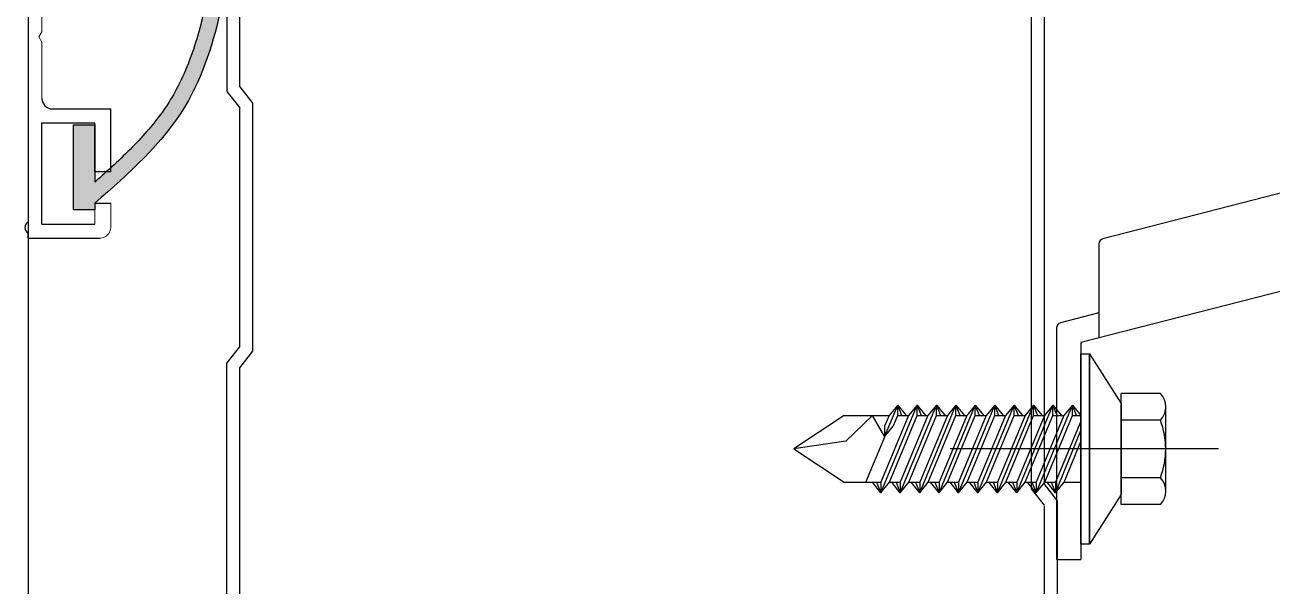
# Model space of a CAD drawing. Header units: millimetres. Extents: x 1448 to 104164, y -19509 to -89.
# Drawn here: x 43469.2 to 43587, y -931.6 to -878.5 of the extents above; entities that cross this region are included whole.
import ezdxf

# ---------------------------------------------------------------- set-up
doc = ezdxf.new("R2010")
doc.units = ezdxf.units.MM
doc.header["$LTSCALE"] = 60
doc.header["$MEASUREMENT"] = 0
doc.layers.get('0').update_dxf_attribs({"linetype": 'CONTINUOUS'})
for name, color, linetype in [('8', 8, 'CONTINUOUS'), ('BOLT', 8, 'CONTINUOUS'), ('cen', 14, 'CONTINUOUS'), ('DIM', 7, 'CONTINUOUS'), ('HAT', 8, 'CONTINUOUS')]:
    doc.layers.add(name, color=color, linetype=linetype)

msp = doc.modelspace()

# ---------------------------------------------------------------- hatches: boundary and pattern name
at = {"layer": '8'}
h = msp.add_hatch(color=8, dxfattribs=at)
h.dxf.hatch_style = 1
edge = h.paths.add_edge_path()
edge.add_line((43492.21676781043, -840.2255453582429), (43492.21676781043, -839.2255453582429))
edge.add_line((43492.21676781043, -839.2255453582429), (43489.69757203772, -839.2255453582429))
edge.add_spline(control_points=[(43489.69757203772, -839.2255453582429), (43489.2142798008, -837.3848329450511), (43487.22111421838, -834.223276872518), (43478.95962651088, -834.1294211301529), (43470.06770552709, -845.1973017829978), (43482.93524738416, -859.3536388057792), (43477.27670173362, -863.9743188585662)], knot_values=[1.802775637715783, 1.802775637715783, 1.802775637715783, 1.802775637715783, 7.762171379778714, 14.76978594078546, 22.12150160447405, 45.3976733659044, 45.3976733659044, 45.3976733659044, 45.3976733659044], degree=3, periodic=0)
edge.add_spline(control_points=[(43477.27670173362, -863.9743188585662), (43476.83843858555, -864.332197700026), (43476.30757015958, -864.6532582792961), (43475.77670173362, -864.9743188585662)], knot_values=[0, 0, 0, 0, 1.802775637731995, 1.802775637731995, 1.802775637731995, 1.802775637731995], degree=3, periodic=0)
edge.add_line((43475.77670173362, -864.9743188585662), (43475.77670173362, -862.9743188585662))
edge.add_line((43475.77670173362, -862.9743188585662), (43473.77670173362, -862.9743188585662))
edge.add_line((43473.77670173362, -862.9743188585662), (43473.77670173362, -870.9743188585662))
edge.add_line((43473.77670173362, -870.9743188585662), (43475.77670173362, -870.9743188585662))
edge.add_line((43475.77670173362, -870.9743188585662), (43475.77670173362, -866.9743188585662))
edge.add_spline(control_points=[(43475.77670173362, -866.9743188585662), (43476.74643882379, -866.1408258232796), (43476.94714465752, -866.0195333588445), (43477.45765250936, -865.6986477788114), (43477.77144573643, -865.4911076653325), (43478.25438591852, -865.1166474151933), (43478.42624090626, -864.9705830964767), (43478.74648731961, -864.6689796115779), (43478.89712682381, -864.5119699801826), (43479.31933019325, -864.0238540920936), (43479.56089375928, -863.675467118951), (43480.09080484524, -862.7116820070469), (43480.30652521565, -862.0715649541044), (43480.55026020869, -860.773628242644), (43480.5805401431, -860.1154924671673), (43480.51618255689, -858.7955775860273), (43480.42164479956, -858.1326790678822), (43480.01127751186, -856.1161958466791), (43479.56887820378, -854.7462811659598), (43478.59547752157, -851.9796702082776), (43478.06282864526, -850.583999246689), (43477.12704318776, -847.8397624235176), (43476.72505808636, -846.4915112595581), (43476.30735039726, -844.2482844072902), (43476.22396056369, -843.3226185407066), (43476.2932883726, -841.9614945988678), (43476.36266008034, -841.4817112054252), (43476.60030775532, -840.5597375373864), (43476.76998597398, -840.1099692958915), (43477.46665401026, -838.7249794940972), (43478.17693111315, -837.8763759474778), (43479.46305891886, -836.9336490671658), (43479.9156864883, -836.6768814961933), (43480.88990095272, -836.2752513702535), (43481.42109735325, -836.1262284930372), (43482.73080015197, -835.9041200432503), (43483.52195647373, -835.8876377608203), (43484.76832033708, -836.0412867743098), (43485.2558472307, -836.161741026076), (43486.08248592928, -836.4827053177678), (43486.41412115112, -836.6779432411813), (43486.99505093708, -837.1511093157851), (43487.24382841602, -837.4293776008808), (43487.68543268755, -838.0954262952828), (43487.87689486161, -838.4839792776429), (43488.19813425108, -839.3743489387953), (43488.32731777444, -839.8755133863115), (43488.62709674254, -841.5627762604081), (43488.68942271188, -842.9025756198489), (43488.6255512388, -845.7842488850974), (43488.5016959013, -847.3259630020284), (43488.24070253238, -850.0809257592582), (43488.11358308807, -851.2875549871051), (43487.89291349068, -853.7083145308816), (43487.80512499079, -854.9060586880469), (43487.66540882751, -857.2227687950754), (43487.61308361604, -858.3439923155629), (43487.48407831803, -861.6154656115496), (43487.43519170597, -863.6732429120266), (43487.29412898436, -867.3529341112398), (43487.20953762546, -868.9940751421773), (43486.96417032197, -871.7959204282188), (43486.83111152067, -872.9636382054114), (43486.51993706837, -875.0242881293916), (43486.36091912552, -875.9147006313824), (43485.98036011323, -877.7145104784095), (43485.75909158602, -878.6204886216246), (43484.98461087808, -881.3086035292172), (43484.31981649264, -883.0601432326757), (43483.1096310617, -885.3144100497984), (43482.71759048119, -885.9501797373914), (43481.8557042928, -887.1863186884248), (43481.38838651791, -887.7850026305341), (43479.89545348301, -889.5382143225097), (43478.77835194781, -890.6496126319789), (43477.49024596825, -891.8405884358608), (43477.38371105507, -891.938461713823), (43477.27670173362, -892.0362175482833)], knot_values=[0, 0, 0, 0, 0.6570504809672653, 0.6570504809672653, 1.646097762996907, 1.646097762996907, 2.207426477176353, 2.207426477176353, 2.7687551913558, 2.7687551913558, 3.891412619714694, 3.891412619714694, 5.741228497107539, 5.741228497107539, 7.591044374500384, 7.591044374500384, 9.440860251893229, 9.440860251893229, 13.18248339340925, 13.18248339340925, 16.92410653492527, 16.92410653492527, 20.66572967644129, 20.66572967644129, 23.53949724482702, 23.53949724482702, 25.24343973426191, 25.24343973426191, 26.94738222369681, 26.94738222369681, 30.75015759862892, 30.75015759862892, 32.58340936956902, 32.58340936956902, 34.41666114050911, 34.41666114050911, 36.99480357953792, 36.99480357953792, 38.87082841491595, 38.87082841491595, 40.74685325029397, 40.74685325029397, 42.622878085672, 42.622878085672, 44.49890292105002, 44.49890292105002, 46.37492775642805, 46.37492775642805, 50.27423818874973, 50.27423818874973, 54.1735486210714, 54.1735486210714, 57.16678077045568, 57.16678077045568, 60.29172726954477, 60.29172726954477, 63.41667376863385, 63.41667376863385, 69.66656676681201, 69.66656676681201, 74.98539299803426, 74.98539299803426, 78.82808734408306, 78.82808734408306, 81.72379373911878, 81.72379373911878, 84.61950013415449, 84.61950013415449, 90.41091292422593, 90.41091292422593, 92.85017126351599, 92.85017126351599, 95.28942960280605, 95.28942960280605, 100.1679462813862, 100.1679462813862, 100.6054776744148, 100.6054776744148, 100.6054776744148, 100.6054776744148], degree=3, periodic=0)
edge.add_line((43477.27670173362, -892.0362175482833), (43477.27670173362, -892.3743188570761))
edge.add_line((43477.27670173362, -892.3743188570761), (43476.90430648639, -892.3743188570761))
edge.add_spline(control_points=[(43476.90430648639, -892.3743188570761), (43476.53283946231, -892.7096202898347), (43476.15637013331, -893.0439593161964), (43475.77670173362, -893.3786042373204)], knot_values=[101.1105262761424, 101.1105262761424, 101.1105262761424, 101.1105262761424, 102.6147864747465, 102.6147864747465, 102.6147864747465, 102.6147864747465], degree=3, periodic=0)
edge.add_line((43475.77670173362, -893.3786042373204), (43475.77670173362, -887.9743188585662))
edge.add_line((43475.77670173362, -887.9743188585662), (43473.77670173362, -887.9743188585662))
edge.add_line((43473.77670173362, -887.9743188585662), (43473.77670173362, -895.9743188585662))
edge.add_line((43473.77670173362, -895.9743188585662), (43475.77670173362, -895.9743188585662))
edge.add_line((43475.77670173362, -895.9743188585662), (43475.77670173362, -895.3743188570761))
edge.add_spline(control_points=[(43475.77670173362, -895.3743188570761), (43478.97382203504, -892.5747445415282), (43484.71110396847, -887.5508650432848), (43487.04991462841, -880.0121257010424), (43487.70534543708, -876.8015615459108), (43487.70925113573, -876.7823678630912)], knot_values=[81.36806896506658, 81.36806896506658, 81.36806896506658, 81.36806896506658, 93.89735425075293, 103.8520655851799, 103.9119510143175, 103.9119510143175, 103.9119510143175, 103.9119510143175], degree=3, periodic=0)
edge.add_spline(control_points=[(43487.70925113573, -876.7823678630912), (43489.27357786908, -869.0948312993669), (43488.52850568309, -860.8882396075451), (43489.84241843983, -849.2455140057527), (43489.9888978751, -847.4255453574979)], knot_values=[52.84870220721899, 52.84870220721899, 52.84870220721899, 52.84870220721899, 76.83427518401007, 81.36806896506658, 81.36806896506658, 81.36806896506658, 81.36806896506658], degree=3, periodic=0)
edge.add_line((43489.9888978751, -847.4255453574979), (43492.21676781043, -847.4255453574979))
edge.add_line((43492.21676781043, -847.4255453574979), (43492.21676781043, -846.4255453574979))
edge.add_line((43492.21676781043, -846.4255453574979), (43490.06265443578, -846.4255453574979))
edge.add_spline(control_points=[(43490.06265443578, -846.4255453574979), (43490.20980582401, -844.2064360979521), (43490.23079258218, -842.06679193336), (43489.91283907011, -840.2255453582429)], knot_values=[46.43999965532461, 46.43999965532461, 46.43999965532461, 46.43999965532461, 52.01511252839616, 52.01511252839616, 52.01511252839616, 52.01511252839616], degree=3, periodic=0)
edge.add_line((43489.91283907011, -840.2255453582429), (43492.21676781043, -840.2255453582429))

# ---------------------------------------------------------------- linework, layer by layer
at = {"color": 4, "linetype": 'Continuous'}
for p, q in [((43488.256094888, -822.1087401605137, 18.96996953336518), (43488.256094888, -884.8209700009711, 18.96996953336518)), ((43489.48324488863, -884.3965295351036, 18.96996953336518), (43489.48324488863, -823.3358901611455, 18.96996953336518)), ((43564.25184488311, -922.3656262627728, 18.96996953336518), (43564.25184488311, -853.7141816264875, 18.96996953336518)), ((43565.47899488374, -921.9411857894547, 18.96996953336518), (43565.47899488374, -854.1386220998056, 18.96996953336518)), ((43489.48324488863, -884.3965295351036, 18.96996953336518), (43490.71039488926, -885.9582885003574, 18.96996953336518)), ((43488.256094888, -884.8209700009711, 18.96996953336518), (43489.48324488863, -886.3827289662249, 18.96996953336518)), ((43489.48324488863, -908.9395295328386, 18.96996953336518), (43489.48324488863, -886.3827289662249, 18.96996953336518)), ((43490.71039488926, -909.3639700061567, 18.96996953336518), (43490.71039488926, -885.9582885003574, 18.96996953336518)), ((43488.256094888, -1009.782505499471, 18.96996953336518), (43488.256094888, -910.5012884980924, 18.96996953336518)), ((43489.48324488863, -1009.358065026153, 18.96996953336518), (43489.48324488863, -910.9257289714105, 18.96996953336518)), ((43566.70614488437, -977.5383986256011, 18.96996953336518), (43566.70614488437, -923.5029447547086, 18.96996953336518)), ((43565.47899488374, -977.1139581597336, 18.96996953336518), (43565.47899488374, -923.9788810632117, 18.96996953336518))]:
    msp.add_line(p, q, dxfattribs=at)
for p, q in [((43635.54040190592, -882.1942473522313, 18.96996953336518), (43570.99933198854, -898.7328965238221, 18.96996953336518)), ((43646.62344682976, -888.645007642258, 18.96996953336518), (43568.92344682678, -908.5556326455362, 18.96996953336518)), ((43570.62344682976, -905.7456945053227, 18.96996953336518), (43566.99933198854, -906.6743739343174, 18.96996953336518))]:
    msp.add_line(p, q)
at = {"color": 7}
for p, q in [((43570.62344682976, -899.2172471231706, 18.96996953336518), (43570.62344682976, -908.1200076437481, 18.96996953336518)), ((43566.62344682976, -907.1587245336659, 18.96996953336518), (43566.62344682976, -929.0450076407678, 18.96996953336518)), ((43568.92344682678, -908.5556326455362, 18.96996953336518), (43568.92344682678, -929.0450076407678, 18.96996953336518))]:
    msp.add_line(p, q, dxfattribs=at)
at = {"color": 4}
for p, q in [((43488.256094888, -910.5012884980924, 18.96996953336518), (43489.48324488863, -908.9395295328386, 18.96996953336518)), ((43489.48324488863, -910.9257289714105, 18.96996953336518), (43490.71039488926, -909.3639700061567, 18.96996953336518)), ((43566.70614488437, -923.5029447547086, 18.96996953336518), (43565.47899488374, -921.9411857894547, 18.96996953336518)), ((43565.47899488374, -923.9273852205761, 18.96996953336518), (43564.25184488311, -922.3656262627728, 18.96996953336518))]:
    msp.add_line(p, q, dxfattribs=at)
for centre in [(43571.12344682976, -899.2172471231706, 18.96996953336518), (43567.12344682976, -907.1587245336659, 18.96996953336518)]:
    msp.add_arc(centre, 0.5, 104.3727786089692, 180)
at = {"layer": '8'}
for p, q in [((43469.47670172915, -862.2323389596813, 18.96996953817452), (43469.47670172915, -897.1162987596863, 18.96996953817452)), ((43471.77670173362, -886.4743188604289, 18.96996953817452), (43477.27670173362, -886.4743188604289, 18.96996953817452)), ((43477.27670173362, -892.3743188589388, 18.96996953817452), (43477.27670173362, -886.4743188604289, 18.96996953817452)), ((43470.77670173362, -887.7743188611739, 18.96996953817452), (43475.77670173362, -887.7743188611739, 18.96996953817452)), ((43470.77670173362, -897.3743188589388, 18.96996953817452), (43470.77670173362, -887.7743188611739, 18.96996953817452)), ((43473.77670173362, -895.9743188604289, 18.96996953817452), (43473.77670173362, -887.9743188604289, 18.96996953817452)), ((43473.77670173362, -887.9743188604289, 18.96996953817452), (43475.77670173362, -887.9743188604289, 18.96996953817452)), ((43475.77670173362, -892.3743188589388, 18.96996953817452), (43475.77670173362, -887.7743188611739, 18.96996953817452)), ((43475.77670173362, -887.9743188604289, 18.96996953817452), (43475.77670173362, -893.378604239183, 18.96996953817452)), ((43475.77670173362, -892.3743188589388, 18.96996953817452), (43477.27670173362, -892.3743188589388, 18.96996953817452)), ((43473.77670173362, -895.9743188604289, 18.96996953817452), (43475.77670173362, -895.9743188604289, 18.96996953817452)), ((43475.77670173362, -895.3743188589388, 18.96996953817452), (43477.27670173362, -895.3743188589388, 18.96996953817452)), ((43475.77670173362, -895.3743188589388, 18.96996953817452), (43475.77670173362, -895.9743188604289, 18.96996953817452)), ((43470.77670173362, -897.3743188589388, 18.96996953817452), (43475.77670173362, -897.3743188589388, 18.96996953817452)), ((43469.47670172915, -898.6743188596838, 18.96996953817452), (43469.47670172915, -898.2343188583427, 18.96996953817452)), ((43469.47670172915, -898.6743188596838, 18.96996953817452), (43476.27670173362, -898.6743188596838, 18.96996953817452))]:
    msp.add_line(p, q, dxfattribs=at)
at = {"layer": '8', "lineweight": 13}
for p, q in [((43470.77670173362, -879.1743188596838, 18.96996953817452), (43470.77670173362, -873.8743188589388, 18.96996953817452)), ((43470.47670172915, -879.6743188596838, 18.96996953817452), (43470.77670173362, -879.1743188596838, 18.96996953817452)), ((43470.77670173362, -880.1743188596838, 18.96996953817452), (43470.47670172915, -879.6743188596838, 18.96996953817452)), ((43470.77670173362, -885.4743188604289, 18.96996953817452), (43470.77670173362, -880.1743188596838, 18.96996953817452)), ((43475.77670173362, -895.3743188589388, 18.96996953817452), (43475.77670173362, -897.3743188589388, 18.96996953817452)), ((43477.27670173362, -895.3743188589388, 18.96996953817452), (43477.27670173362, -897.6743188596838, 18.96996953817452))]:
    msp.add_line(p, q, dxfattribs=at)
at = {"layer": '8'}
for centre, radius, start, end in [((43471.77670173362, -885.4743188604289, 18.96996953817452), 1, 180, 270), ((43469.84752212479, -897.6753088108771, 18.96996953817452), 0.6708203932501403, 123.5583831153846, 236.4416168846154)]:
    msp.add_arc(centre, radius, start, end, dxfattribs=at)
at = {"layer": '8', "lineweight": 13}
msp.add_arc((43476.27670173362, -897.6743188596838, 18.96996953817452), 1, 270, 0, dxfattribs=at)
at = {"layer": '8'}
msp.add_spline([(43475.77670173362, -864.9743188604289, 18.96996953817452), (43477.27670173362, -863.9743188604289, 18.96996953817452), (43474.98838602766, -840.8109041064554, 18.96996953817452), (43479.68204018488, -835.1525179467671, 18.96996953817452), (43486.68963018074, -835.1339656248265, 18.96996953817452), (43489.47670172915, -852.860420568245, 18.96996953817452), (43487.69749301687, -876.8399636469358, 18.96996953817452), (43484.31080120816, -886.2008715293878, 18.96996953817452), (43475.77670173362, -895.3743188589388, 18.96996953817452)], degree=3, dxfattribs=at)
msp.add_open_spline([(43475.77670173362, -866.9743188604289, 18.96996953817452), (43476.74643882379, -866.1408258251422, 18.96996953817452), (43476.94714465752, -866.0195333607071, 18.96996953817452), (43477.45765250936, -865.698647780674, 18.96996953817452), (43477.77144573643, -865.4911076671951, 18.96996953817452), (43478.25438591852, -865.1166474170559, 18.96996953817452), (43478.42624090626, -864.9705830983394, 18.96996953817452), (43478.74648731961, -864.6689796134406, 18.96996953817452), (43478.89712682381, -864.5119699820452, 18.96996953817452), (43479.31933019325, -864.0238540939563, 18.96996953817452), (43479.56089375928, -863.6754671208137, 18.96996953817452), (43480.09080484524, -862.7116820089095, 18.96996953817452), (43480.30652521565, -862.071564955967, 18.96996953817452), (43480.55026020869, -860.7736282445067, 18.96996953817452), (43480.5805401431, -860.11549246903, 18.96996953817452), (43480.51618255689, -858.79557758789, 18.96996953817452), (43480.42164479956, -858.1326790697449, 18.96996953817452), (43480.01127751186, -856.1161958485418, 18.96996953817452), (43479.56887820378, -854.7462811678224, 18.96996953817452), (43478.59547752157, -851.9796702101403, 18.96996953817452), (43478.06282864526, -850.5839992485517, 18.96996953817452), (43477.12704318776, -847.8397624253803, 18.96996953817452), (43476.72505808636, -846.4915112614208, 18.96996953817452), (43476.30735039726, -844.2482844091528, 18.96996953817452), (43476.22396056369, -843.3226185425692, 18.96996953817452), (43476.2932883726, -841.9614946007305, 18.96996953817452), (43476.36266008034, -841.4817112072878, 18.96996953817452), (43476.60030775532, -840.559737539249, 18.96996953817452), (43476.76998597398, -840.1099692977541, 18.96996953817452), (43477.46665401026, -838.7249794959598, 18.96996953817452), (43478.17693111315, -837.8763759493404, 18.96996953817452), (43479.46305891886, -836.9336490690284, 18.96996953817452), (43479.9156864883, -836.676881498056, 18.96996953817452), (43480.88990095272, -836.2752513721161, 18.96996953817452), (43481.42109735325, -836.1262284948998, 18.96996953817452), (43482.73080015197, -835.9041200451129, 18.96996953817452), (43483.52195647373, -835.887637762683, 18.96996953817452), (43484.76832033708, -836.0412867761725, 18.96996953817452), (43485.2558472307, -836.1617410279387, 18.96996953817452), (43486.08248592928, -836.4827053196304, 18.96996953817452), (43486.41412115112, -836.677943243044, 18.96996953817452), (43486.99505093708, -837.1511093176478, 18.96996953817452), (43487.24382841602, -837.4293776027434, 18.96996953817452), (43487.68543268755, -838.0954262971454, 18.96996953817452), (43487.87689486161, -838.4839792795055, 18.96996953817452), (43488.19813425108, -839.3743489406579, 18.96996953817452), (43488.32731777444, -839.8755133881741, 18.96996953817452), (43488.62709674254, -841.5627762622707, 18.96996953817452), (43488.68942271188, -842.9025756217115, 18.96996953817452), (43488.6255512388, -845.7842488869601, 18.96996953817452), (43488.5016959013, -847.325963003891, 18.96996953817452), (43488.24070253238, -850.0809257611209, 18.96996953817452), (43488.11358308807, -851.2875549889677, 18.96996953817452), (43487.89291349068, -853.7083145327442, 18.96996953817452), (43487.80512499079, -854.9060586899095, 18.96996953817452), (43487.66540882751, -857.222768796938, 18.96996953817452), (43487.61308361604, -858.3439923174255, 18.96996953817452), (43487.48407831803, -861.6154656134122, 18.96996953817452), (43487.43519170597, -863.6732429138892, 18.96996953817452), (43487.29412898436, -867.3529341131025, 18.96996953817452), (43487.20953762546, -868.9940751440399, 18.96996953817452), (43486.96417032197, -871.7959204300814, 18.96996953817452), (43486.83111152067, -872.963638207274, 18.96996953817452), (43486.51993706837, -875.0242881312543, 18.96996953817452), (43486.36091912552, -875.914700633245, 18.96996953817452), (43485.98036011323, -877.7145104802721, 18.96996953817452), (43485.75909158602, -878.6204886234873, 18.96996953817452), (43484.98461087808, -881.3086035310798, 18.96996953817452), (43484.31981649264, -883.0601432345384, 18.96996953817452), (43483.1096310617, -885.3144100516611, 18.96996953817452), (43482.71759048119, -885.950179739254, 18.96996953817452), (43481.8557042928, -887.1863186902874, 18.96996953817452), (43481.38838651791, -887.7850026323968, 18.96996953817452), (43479.89545348301, -889.5382143243723, 18.96996953817452), (43478.77835194781, -890.6496126338416, 18.96996953817452), (43477.00338004544, -892.290742038148, 18.96996953817452), (43476.39427301302, -892.8342684641057, 18.96996953817452), (43475.77670173362, -893.378604239183, 18.96996953817452)], degree=3, knots=[0, 0, 0, 0, 0.6570504809672653, 0.6570504809672653, 1.646097762996907, 1.646097762996907, 2.207426477176353, 2.207426477176353, 2.7687551913558, 2.7687551913558, 3.891412619714694, 3.891412619714694, 5.741228497107539, 5.741228497107539, 7.591044374500384, 7.591044374500384, 9.440860251893229, 9.440860251893229, 13.18248339340925, 13.18248339340925, 16.92410653492527, 16.92410653492527, 20.66572967644129, 20.66572967644129, 23.53949724482702, 23.53949724482702, 25.24343973426191, 25.24343973426191, 26.94738222369681, 26.94738222369681, 30.75015759862892, 30.75015759862892, 32.58340936956902, 32.58340936956902, 34.41666114050911, 34.41666114050911, 36.99480357953792, 36.99480357953792, 38.87082841491595, 38.87082841491595, 40.74685325029397, 40.74685325029397, 42.622878085672, 42.622878085672, 44.49890292105002, 44.49890292105002, 46.37492775642805, 46.37492775642805, 50.27423818874973, 50.27423818874973, 54.1735486210714, 54.1735486210714, 57.16678077045568, 57.16678077045568, 60.29172726954477, 60.29172726954477, 63.41667376863385, 63.41667376863385, 69.66656676681201, 69.66656676681201, 74.98539299803426, 74.98539299803426, 78.82808734408306, 78.82808734408306, 81.72379373911878, 81.72379373911878, 84.61950013415449, 84.61950013415449, 90.41091292422593, 90.41091292422593, 92.85017126351599, 92.85017126351599, 95.28942960280605, 95.28942960280605, 100.1679462813862, 100.1679462813862, 102.6147864747465, 102.6147864747465, 102.6147864747465, 102.6147864747465], dxfattribs=at)
at = {"layer": 'BOLT'}
for p, q in [((43568.92344682678, -927.6025601348765, 18.96996953336518), (43568.92344682678, -909.6025601348765, 18.96996953336518)), ((43568.92344682678, -909.6025601348765, 18.96996953336518), (43569.7234468238, -909.6025601348765, 18.96996953336518)), ((43569.7234468238, -909.6025601348765, 18.96996953336518), (43569.7234468238, -927.6025601348765, 18.96996953336518)), ((43569.7234468238, -927.6025601348765, 18.96996953336518), (43569.7234468238, -909.6025601348765, 18.96996953336518)), ((43569.7234468238, -909.6025601348765, 18.96996953336518), (43572.7234468238, -914.3025601304062, 18.96996953336518)), ((43572.7234468238, -923.8525601348765, 18.96996953336518), (43572.7234468238, -913.3525601348765, 18.96996953336518)), ((43576.42344682678, -913.3525601348765, 18.96996953336518), (43572.7234468238, -913.3525601348765, 18.96996953336518)), ((43551.61099316194, -914.452560128916, 18.96996953336518), (43550.80689295396, -915.452560128916, 18.96996953336518)), ((43551.61099316194, -915.452560128916, 18.96996953336518), (43551.61099316194, -914.452560128916, 18.96996953336518)), ((43552.01304326221, -915.452560128916, 18.96996953336518), (43551.61099316194, -914.452560128916, 18.96996953336518)), ((43551.61099316194, -914.452560128916, 18.96996953336518), (43552.41509336993, -915.452560128916, 18.96996953336518)), ((43553.44399315878, -914.452560128916, 18.96996953336518), (43552.63989295825, -915.452560128916, 18.96996953336518)), ((43553.44399315878, -915.452560128916, 18.96996953336518), (43553.44399315878, -914.452560128916, 18.96996953336518)), ((43553.8460432665, -915.452560128916, 18.96996953336518), (43553.44399315878, -914.452560128916, 18.96996953336518)), ((43553.44399315878, -914.452560128916, 18.96996953336518), (43554.24809336677, -915.452560128916, 18.96996953336518)), ((43555.27699316308, -914.452560128916, 18.96996953336518), (43554.47289295509, -915.452560128916, 18.96996953336518)), ((43555.67904326334, -915.452560128916, 18.96996953336518), (43555.27699316308, -914.452560128916, 18.96996953336518)), ((43555.27699316308, -914.452560128916, 18.96996953336518), (43556.08109337106, -915.452560128916, 18.96996953336518)), ((43555.27699316308, -915.452560128916, 18.96996953336518), (43555.27699316308, -914.452560128916, 18.96996953336518)), ((43557.10999315992, -914.452560128916, 18.96996953336518), (43556.30589295193, -915.452560128916, 18.96996953336518)), ((43557.10999315992, -915.452560128916, 18.96996953336518), (43557.10999315992, -914.452560128916, 18.96996953336518)), ((43557.51204326763, -915.452560128916, 18.96996953336518), (43557.10999315992, -914.452560128916, 18.96996953336518)), ((43557.10999315992, -914.452560128916, 18.96996953336518), (43557.9140933679, -915.452560128916, 18.96996953336518)), ((43558.94299316421, -914.452560128916, 18.96996953336518), (43558.13889295622, -915.452560128916, 18.96996953336518)), ((43558.94299316421, -915.452560128916, 18.96996953336518), (43558.94299316421, -914.452560128916, 18.96996953336518)), ((43559.34504326447, -915.452560128916, 18.96996953336518), (43558.94299316421, -914.452560128916, 18.96996953336518)), ((43558.94299316421, -914.452560128916, 18.96996953336518), (43559.74709336474, -915.452560128916, 18.96996953336518)), ((43560.77599316105, -914.452560128916, 18.96996953336518), (43559.97189295306, -915.452560128916, 18.96996953336518)), ((43561.17804326132, -915.452560128916, 18.96996953336518), (43560.77599316105, -914.452560128916, 18.96996953336518)), ((43560.77599316105, -914.452560128916, 18.96996953336518), (43561.58009336903, -915.452560128916, 18.96996953336518)), ((43560.77599316105, -915.452560128916, 18.96996953336518), (43560.77599316105, -914.452560128916, 18.96996953336518)), ((43562.60899315789, -914.452560128916, 18.96996953336518), (43561.80489295736, -915.452560128916, 18.96996953336518)), ((43563.01104326561, -915.452560128916, 18.96996953336518), (43562.60899315789, -914.452560128916, 18.96996953336518)), ((43562.60899315789, -914.452560128916, 18.96996953336518), (43563.41309336587, -915.452560128916, 18.96996953336518)), ((43562.60899315789, -915.452560128916, 18.96996953336518), (43562.60899315789, -914.452560128916, 18.96996953336518)), ((43564.44199316218, -914.452560128916, 18.96996953336518), (43563.6378929542, -915.452560128916, 18.96996953336518)), ((43564.84404326245, -915.452560128916, 18.96996953336518), (43564.44199316218, -914.452560128916, 18.96996953336518)), ((43564.44199316218, -914.452560128916, 18.96996953336518), (43565.24609337017, -915.452560128916, 18.96996953336518)), ((43564.44199316218, -915.452560128916, 18.96996953336518), (43564.44199316218, -914.452560128916, 18.96996953336518)), ((43566.27499315902, -914.452560128916, 18.96996953336518), (43565.47089295849, -915.452560128916, 18.96996953336518)), ((43566.67704326674, -915.452560128916, 18.96996953336518), (43566.27499315902, -914.452560128916, 18.96996953336518)), ((43566.27499315902, -914.452560128916, 18.96996953336518), (43567.07909336701, -915.452560128916, 18.96996953336518)), ((43566.27499315902, -915.452560128916, 18.96996953336518), (43566.27499315902, -914.452560128916, 18.96996953336518)), ((43568.10799316331, -914.452560128916, 18.96996953336518), (43567.30389295533, -915.452560128916, 18.96996953336518)), ((43568.51004326358, -915.452560128916, 18.96996953336518), (43568.10799316331, -914.452560128916, 18.96996953336518)), ((43568.10799316331, -914.452560128916, 18.96996953336518), (43568.91209336385, -915.452560128916, 18.96996953336518)), ((43568.10799316331, -915.452560128916, 18.96996953336518), (43568.10799316331, -914.452560128916, 18.96996953336518)), ((43572.7234468238, -914.3025601304062, 18.96996953336518), (43572.7234468238, -922.9025601318963, 18.96996953336518)), ((43576.92344682678, -922.6728795266636, 18.96996953336518), (43576.92344682678, -914.5322407356389, 18.96996953336518)), ((43546.55444682404, -915.452560128916, 18.96996953336518), (43541.80608223393, -918.6025601348765, 18.96996953336518)), ((43546.55444682404, -915.452560128916, 18.96996953336518), (43550.80689295396, -915.452560128916, 18.96996953336518)), ((43549.22878316059, -915.452560128916, 18.96996953336518), (43546.72777835294, -917.8706257364638, 18.96996953336518)), ((43550.40013984605, -917.4642576894648, 18.96996953336518), (43549.22878316059, -915.452560128916, 18.96996953336518)), ((43552.63989295825, -915.452560128916, 18.96996953336518), (43550.02656728789, -921.7525601333864, 18.96996953336518)), ((43550.80689295396, -915.452560128916, 18.96996953336518), (43550.37241674229, -916.4607261142619, 18.96996953336518)), ((43550.83066748842, -921.7525601333864, 18.96996953336518), (43553.44399315878, -915.452560128916, 18.96996953336518)), ((43551.17651695028, -916.4607261142619, 18.96996953336518), (43551.61099316194, -915.452560128916, 18.96996953336518)), ((43551.61099316194, -915.452560128916, 18.96996953336518), (43552.63989295825, -915.452560128916, 18.96996953336518)), ((43554.47289295509, -915.452560128916, 18.96996953336518), (43551.85956728473, -921.7525601333864, 18.96996953336518)), ((43552.66366749271, -921.7525601333864, 18.96996953336518), (43555.27699316308, -915.452560128916, 18.96996953336518)), ((43553.44399315878, -915.452560128916, 18.96996953336518), (43554.47289295509, -915.452560128916, 18.96996953336518)), ((43556.30589295193, -915.452560128916, 18.96996953336518), (43553.69256728157, -921.7525601333864, 18.96996953336518)), ((43554.49666748955, -921.7525601333864, 18.96996953336518), (43557.10999315992, -915.452560128916, 18.96996953336518)), ((43555.27699316308, -915.452560128916, 18.96996953336518), (43556.30589295193, -915.452560128916, 18.96996953336518)), ((43558.13889295622, -915.452560128916, 18.96996953336518), (43555.52556728586, -921.7525601333864, 18.96996953336518)), ((43556.32966749385, -921.7525601333864, 18.96996953336518), (43558.94299316421, -915.452560128916, 18.96996953336518)), ((43557.10999315992, -915.452560128916, 18.96996953336518), (43558.13889295622, -915.452560128916, 18.96996953336518)), ((43559.97189295306, -915.452560128916, 18.96996953336518), (43557.3585672827, -921.7525601333864, 18.96996953336518)), ((43558.16266749069, -921.7525601333864, 18.96996953336518), (43560.77599316105, -915.452560128916, 18.96996953336518)), ((43558.94299316421, -915.452560128916, 18.96996953336518), (43559.97189295306, -915.452560128916, 18.96996953336518)), ((43561.80489295736, -915.452560128916, 18.96996953336518), (43559.19156728699, -921.7525601333864, 18.96996953336518)), ((43559.99566748753, -921.7525601333864, 18.96996953336518), (43562.60899315789, -915.452560128916, 18.96996953336518)), ((43560.77599316105, -915.452560128916, 18.96996953336518), (43561.80489295736, -915.452560128916, 18.96996953336518)), ((43563.6378929542, -915.452560128916, 18.96996953336518), (43561.02456728384, -921.7525601333864, 18.96996953336518)), ((43561.82866749182, -921.7525601333864, 18.96996953336518), (43564.44199316218, -915.452560128916, 18.96996953336518)), ((43562.60899315789, -915.452560128916, 18.96996953336518), (43563.6378929542, -915.452560128916, 18.96996953336518)), ((43565.47089295849, -915.452560128916, 18.96996953336518), (43562.85756728813, -921.7525601333864, 18.96996953336518)), ((43563.66166748866, -921.7525601333864, 18.96996953336518), (43566.27499315902, -915.452560128916, 18.96996953336518)), ((43564.44199316218, -915.452560128916, 18.96996953336518), (43565.47089295849, -915.452560128916, 18.96996953336518)), ((43567.30389295533, -915.452560128916, 18.96996953336518), (43564.69056728497, -921.7525601333864, 18.96996953336518)), ((43565.49466749295, -921.7525601333864, 18.96996953336518), (43568.10799316331, -915.452560128916, 18.96996953336518)), ((43566.27499315902, -915.452560128916, 18.96996953336518), (43567.30389295533, -915.452560128916, 18.96996953336518)), ((43568.92344682678, -915.9671192712076, 18.96996953336518), (43566.52356728181, -921.7525601333864, 18.96996953336518)), ((43568.10799316331, -915.452560128916, 18.96996953336518), (43568.92344682678, -915.452560128916, 18.96996953336518)), ((43576.42344682678, -915.8890138662346, 18.96996953336518), (43572.7234468238, -915.8890138662346, 18.96996953336518)), ((43548.59561738386, -921.7525601333864, 18.96996953336518), (43550.40013984605, -917.4642576894648, 18.96996953336518)), ((43550.37241674229, -916.4607261142619, 18.96996953336518), (43550.37241674229, -917.4607261142619, 18.96996953336518)), ((43550.37241674229, -917.4607261142619, 18.96996953336518), (43551.17651695028, -916.4607261142619, 18.96996953336518)), ((43546.72777835294, -917.8706257364638, 18.96996953336518), (43541.80608223393, -918.6025601348765, 18.96996953336518)), ((43541.80608223393, -918.6025601348765, 18.96996953336518), (43546.55444682404, -921.7525601333864, 18.96996953336518)), ((43567.32766748979, -921.7525601333864, 18.96996953336518), (43568.92344682678, -917.9055808058865, 18.96996953336518)), ((43546.55444682404, -921.7525601333864, 18.96996953336518), (43550.02656728789, -921.7525601333864, 18.96996953336518)), ((43550.02656728789, -922.7525601333864, 18.96996953336518), (43549.2224670799, -921.7525601333864, 18.96996953336518)), ((43550.02656728789, -922.7525601333864, 18.96996953336518), (43549.2224670799, -921.7525601333864, 18.96996953336518)), ((43549.62451718017, -921.7525601333864, 18.96996953336518), (43550.02656728789, -922.7525601333864, 18.96996953336518)), ((43549.62451718017, -921.7525601333864, 18.96996953336518), (43550.02656728789, -922.7525601333864, 18.96996953336518)), ((43550.02656728789, -921.7525601333864, 18.96996953336518), (43550.02656728789, -922.7525601333864, 18.96996953336518)), ((43550.02656728789, -922.7525601333864, 18.96996953336518), (43550.83066748842, -921.7525601333864, 18.96996953336518)), ((43550.83066748842, -921.7525601333864, 18.96996953336518), (43551.85956728473, -921.7525601333864, 18.96996953336518)), ((43551.85956728473, -922.7525601333864, 18.96996953336518), (43551.05546707675, -921.7525601333864, 18.96996953336518)), ((43551.85956728473, -922.7525601333864, 18.96996953336518), (43551.05546707675, -921.7525601333864, 18.96996953336518)), ((43551.45751718446, -921.7525601333864, 18.96996953336518), (43551.85956728473, -922.7525601333864, 18.96996953336518)), ((43551.45751718446, -921.7525601333864, 18.96996953336518), (43551.85956728473, -922.7525601333864, 18.96996953336518)), ((43551.85956728473, -921.7525601333864, 18.96996953336518), (43551.85956728473, -922.7525601333864, 18.96996953336518)), ((43551.85956728473, -922.7525601333864, 18.96996953336518), (43552.66366749271, -921.7525601333864, 18.96996953336518)), ((43552.66366749271, -921.7525601333864, 18.96996953336518), (43553.69256728157, -921.7525601333864, 18.96996953336518)), ((43553.69256728157, -922.7525601333864, 18.96996953336518), (43552.88846708104, -921.7525601333864, 18.96996953336518)), ((43553.69256728157, -922.7525601333864, 18.96996953336518), (43552.88846708104, -921.7525601333864, 18.96996953336518)), ((43553.2905171813, -921.7525601333864, 18.96996953336518), (43553.69256728157, -922.7525601333864, 18.96996953336518)), ((43553.2905171813, -921.7525601333864, 18.96996953336518), (43553.69256728157, -922.7525601333864, 18.96996953336518)), ((43553.69256728157, -921.7525601333864, 18.96996953336518), (43553.69256728157, -922.7525601333864, 18.96996953336518)), ((43553.69256728157, -922.7525601333864, 18.96996953336518), (43554.49666748955, -921.7525601333864, 18.96996953336518)), ((43554.49666748955, -921.7525601333864, 18.96996953336518), (43555.52556728586, -921.7525601333864, 18.96996953336518)), ((43555.52556728586, -922.7525601333864, 18.96996953336518), (43554.72146707788, -921.7525601333864, 18.96996953336518)), ((43555.52556728586, -922.7525601333864, 18.96996953336518), (43554.72146707788, -921.7525601333864, 18.96996953336518)), ((43555.12351717814, -921.7525601333864, 18.96996953336518), (43555.52556728586, -922.7525601333864, 18.96996953336518)), ((43555.12351717814, -921.7525601333864, 18.96996953336518), (43555.52556728586, -922.7525601333864, 18.96996953336518)), ((43555.52556728586, -921.7525601333864, 18.96996953336518), (43555.52556728586, -922.7525601333864, 18.96996953336518)), ((43555.52556728586, -922.7525601333864, 18.96996953336518), (43556.32966749385, -921.7525601333864, 18.96996953336518)), ((43556.32966749385, -921.7525601333864, 18.96996953336518), (43557.3585672827, -921.7525601333864, 18.96996953336518)), ((43557.3585672827, -922.7525601333864, 18.96996953336518), (43556.55446707472, -921.7525601333864, 18.96996953336518)), ((43557.3585672827, -922.7525601333864, 18.96996953336518), (43556.55446707472, -921.7525601333864, 18.96996953336518)), ((43556.95651718244, -921.7525601333864, 18.96996953336518), (43557.3585672827, -922.7525601333864, 18.96996953336518)), ((43556.95651718244, -921.7525601333864, 18.96996953336518), (43557.3585672827, -922.7525601333864, 18.96996953336518)), ((43557.3585672827, -921.7525601333864, 18.96996953336518), (43557.3585672827, -922.7525601333864, 18.96996953336518)), ((43557.3585672827, -922.7525601333864, 18.96996953336518), (43558.16266749069, -921.7525601333864, 18.96996953336518)), ((43558.16266749069, -921.7525601333864, 18.96996953336518), (43559.19156728699, -921.7525601333864, 18.96996953336518)), ((43559.19156728699, -922.7525601333864, 18.96996953336518), (43558.38746707901, -921.7525601333864, 18.96996953336518)), ((43559.19156728699, -922.7525601333864, 18.96996953336518), (43558.38746707901, -921.7525601333864, 18.96996953336518)), ((43558.78951717928, -921.7525601333864, 18.96996953336518), (43559.19156728699, -922.7525601333864, 18.96996953336518)), ((43558.78951717928, -921.7525601333864, 18.96996953336518), (43559.19156728699, -922.7525601333864, 18.96996953336518)), ((43559.19156728699, -921.7525601333864, 18.96996953336518), (43559.19156728699, -922.7525601333864, 18.96996953336518)), ((43559.19156728699, -922.7525601333864, 18.96996953336518), (43559.99566748753, -921.7525601333864, 18.96996953336518)), ((43559.99566748753, -921.7525601333864, 18.96996953336518), (43561.02456728384, -921.7525601333864, 18.96996953336518)), ((43561.02456728384, -922.7525601333864, 18.96996953336518), (43560.22046707585, -921.7525601333864, 18.96996953336518)), ((43561.02456728384, -922.7525601333864, 18.96996953336518), (43560.22046707585, -921.7525601333864, 18.96996953336518)), ((43560.62251718357, -921.7525601333864, 18.96996953336518), (43561.02456728384, -922.7525601333864, 18.96996953336518)), ((43560.62251718357, -921.7525601333864, 18.96996953336518), (43561.02456728384, -922.7525601333864, 18.96996953336518)), ((43561.02456728384, -921.7525601333864, 18.96996953336518), (43561.02456728384, -922.7525601333864, 18.96996953336518)), ((43561.02456728384, -922.7525601333864, 18.96996953336518), (43561.82866749182, -921.7525601333864, 18.96996953336518)), ((43561.82866749182, -921.7525601333864, 18.96996953336518), (43562.85756728813, -921.7525601333864, 18.96996953336518)), ((43562.85756728813, -922.7525601333864, 18.96996953336518), (43562.05346708014, -921.7525601333864, 18.96996953336518)), ((43562.85756728813, -922.7525601333864, 18.96996953336518), (43562.05346708014, -921.7525601333864, 18.96996953336518)), ((43562.45551718041, -921.7525601333864, 18.96996953336518), (43562.85756728813, -922.7525601333864, 18.96996953336518)), ((43562.45551718041, -921.7525601333864, 18.96996953336518), (43562.85756728813, -922.7525601333864, 18.96996953336518)), ((43562.85756728813, -921.7525601333864, 18.96996953336518), (43562.85756728813, -922.7525601333864, 18.96996953336518)), ((43562.85756728813, -922.7525601333864, 18.96996953336518), (43563.66166748866, -921.7525601333864, 18.96996953336518)), ((43563.66166748866, -921.7525601333864, 18.96996953336518), (43564.69056728497, -921.7525601333864, 18.96996953336518)), ((43564.69056728497, -922.7525601333864, 18.96996953336518), (43563.88646707698, -921.7525601333864, 18.96996953336518)), ((43564.69056728497, -922.7525601333864, 18.96996953336518), (43563.88646707698, -921.7525601333864, 18.96996953336518)), ((43564.2885171847, -921.7525601333864, 18.96996953336518), (43564.69056728497, -922.7525601333864, 18.96996953336518)), ((43564.2885171847, -921.7525601333864, 18.96996953336518), (43564.69056728497, -922.7525601333864, 18.96996953336518)), ((43564.69056728497, -921.7525601333864, 18.96996953336518), (43564.69056728497, -922.7525601333864, 18.96996953336518)), ((43564.69056728497, -922.7525601333864, 18.96996953336518), (43565.49466749295, -921.7525601333864, 18.96996953336518)), ((43565.49466749295, -921.7525601333864, 18.96996953336518), (43566.52356728181, -921.7525601333864, 18.96996953336518)), ((43566.52356728181, -922.7525601333864, 18.96996953336518), (43565.71946708128, -921.7525601333864, 18.96996953336518)), ((43566.12151718154, -921.7525601333864, 18.96996953336518), (43566.52356728181, -922.7525601333864, 18.96996953336518)), ((43566.52356728181, -921.7525601333864, 18.96996953336518), (43566.52356728181, -922.7525601333864, 18.96996953336518)), ((43566.52356728181, -922.7525601333864, 18.96996953336518), (43567.32766748979, -921.7525601333864, 18.96996953336518)), ((43567.32766748979, -921.7525601333864, 18.96996953336518), (43568.92344682678, -921.7525601333864, 18.96996953336518)), ((43576.42344682678, -921.3161063960679, 18.96996953336518), (43572.7234468238, -921.3161063960679, 18.96996953336518)), ((43572.7234468238, -922.9025601318963, 18.96996953336518), (43569.7234468238, -927.6025601348765, 18.96996953336518)), ((43576.42344682678, -923.8525601348765, 18.96996953336518), (43572.7234468238, -923.8525601348765, 18.96996953336518)), ((43569.7234468238, -927.6025601348765, 18.96996953336518), (43568.92344682678, -927.6025601348765, 18.96996953336518))]:
    msp.add_line(p, q, dxfattribs=at)
at = {"layer": 'BOLT', "color": 10}
for p, q in [((43550.02656728789, -922.7525601333864, 18.96996953336518), (43553.44399315878, -914.452560128916, 18.96996953336518)), ((43550.02656728789, -922.7525601333864, 18.96996953336518), (43553.44399315878, -914.452560128916, 18.96996953336518)), ((43550.37241674229, -917.4607261142619, 18.96996953336518), (43551.61099316194, -914.452560128916, 18.96996953336518)), ((43550.37241674229, -917.4607261142619, 18.96996953336518), (43551.61099316194, -914.452560128916, 18.96996953336518)), ((43551.85956728473, -922.7525601333864, 18.96996953336518), (43555.27699316308, -914.452560128916, 18.96996953336518)), ((43551.85956728473, -922.7525601333864, 18.96996953336518), (43555.27699316308, -914.452560128916, 18.96996953336518)), ((43553.69256728157, -922.7525601333864, 18.96996953336518), (43557.10999315992, -914.452560128916, 18.96996953336518)), ((43553.69256728157, -922.7525601333864, 18.96996953336518), (43557.10999315992, -914.452560128916, 18.96996953336518)), ((43555.52556728586, -922.7525601333864, 18.96996953336518), (43558.94299316421, -914.452560128916, 18.96996953336518)), ((43555.52556728586, -922.7525601333864, 18.96996953336518), (43558.94299316421, -914.452560128916, 18.96996953336518)), ((43557.3585672827, -922.7525601333864, 18.96996953336518), (43560.77599316105, -914.452560128916, 18.96996953336518)), ((43557.3585672827, -922.7525601333864, 18.96996953336518), (43560.77599316105, -914.452560128916, 18.96996953336518)), ((43559.19156728699, -922.7525601333864, 18.96996953336518), (43562.60899315789, -914.452560128916, 18.96996953336518)), ((43559.19156728699, -922.7525601333864, 18.96996953336518), (43562.60899315789, -914.452560128916, 18.96996953336518)), ((43561.02456728384, -922.7525601333864, 18.96996953336518), (43564.44199316218, -914.452560128916, 18.96996953336518)), ((43561.02456728384, -922.7525601333864, 18.96996953336518), (43564.44199316218, -914.452560128916, 18.96996953336518)), ((43562.85756728813, -922.7525601333864, 18.96996953336518), (43566.27499315902, -914.452560128916, 18.96996953336518)), ((43562.85756728813, -922.7525601333864, 18.96996953336518), (43566.27499315902, -914.452560128916, 18.96996953336518)), ((43564.69056728497, -922.7525601333864, 18.96996953336518), (43568.10799316331, -914.452560128916, 18.96996953336518)), ((43564.69056728497, -922.7525601333864, 18.96996953336518), (43568.10799316331, -914.452560128916, 18.96996953336518)), ((43566.52356728181, -922.7525601333864, 18.96996953336518), (43568.92344682678, -916.8479587904103, 18.96996953336518))]:
    msp.add_line(p, q, dxfattribs=at)
at = {"layer": 'BOLT'}
for centre, radius, start, end in [((43575.06504744306, -914.6207869968302, 18.96996953336518), 1.858399387206785, 316.9662013052739, 43.03379869472612), ((43569.31011349722, -918.6025601348765, 18.96996953336518), 7.613333333338701, 339.1194859093359, 20.88051409066409), ((43575.06504744306, -922.5843332654722, 18.96996953336518), 1.858399387206797, 316.9662013052739, 43.03379869472612)]:
    msp.add_arc(centre, radius, start, end, dxfattribs=at)
at = {"layer": 'cen'}
msp.add_line((43581.92344682678, -918.6025601348765, 18.96996953336518), (43556.57053216561, -918.6025601348765, 18.96996953336518), dxfattribs=at)
at = {"layer": 'DIM'}
msp.add_line((43566.62344682976, -929.0450076407678, 18.96996953336518), (43568.92344682678, -929.0450076407678, 18.96996953336518), dxfattribs=at)
at = {"layer": 'HAT', "ltscale": 5}
msp.add_line((43469.47670115545, -340.0998401011266, 18.96996953818151), (43469.47670186326, -1025.203903830416, 18.96996953837614), dxfattribs=at)

doc.saveas('drawing.dxf')
